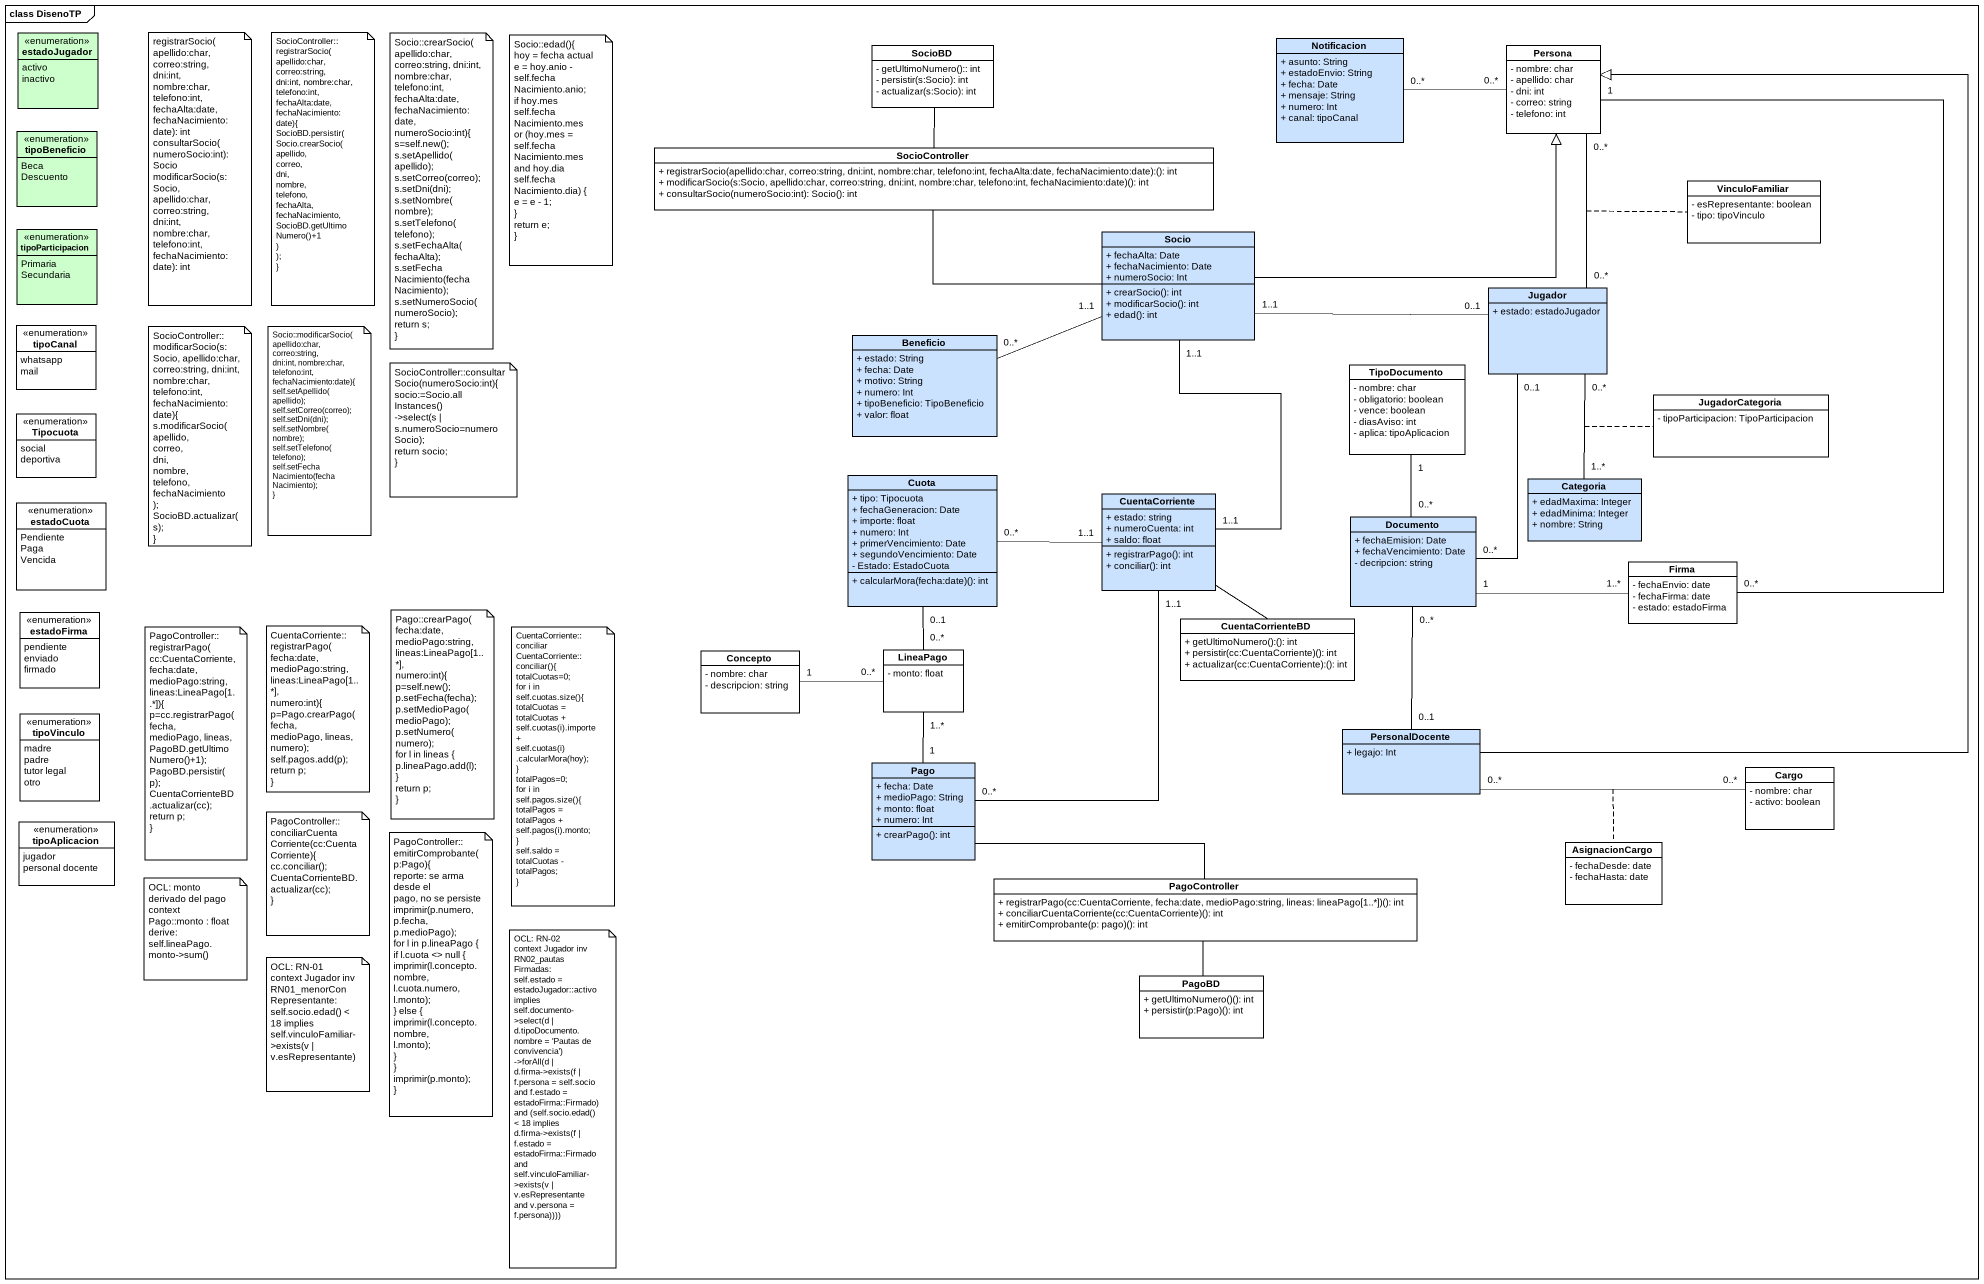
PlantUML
@startuml
mainframe class DisenoTP
hide circle
hide empty members
skinparam classAttributeIconSize 0
enum estadoJugador #CCFFCC {
  activo
  inactivo
}
class Notificacion #CBE2FF {
  + asunto: String
  + estadoEnvio: String
  + fecha: Date
  + mensaje: String
  + numero: Int
  + canal: tipoCanal
}
class SocioBD {
  {field} - getUltimoNumero():: int
  {field} - persistir(s:Socio): int
  {field} - actualizar(s:Socio): int
}
class Persona {
  - nombre: char
  - apellido: char
  - dni: int
  - correo: string
  - telefono: int
}
enum tipoBeneficio #CCFFCC {
  Beca
  Descuento
}
class SocioController {
  + registrarSocio(apellido:char, correo:string, dni:int, nombre:char, telefono:int, fechaAlta:date, fechaNacimiento:date):(): int
  + modificarSocio(s:Socio, apellido:char, correo:string, dni:int, nombre:char, telefono:int, fechaNacimiento:date)(): int
  + consultarSocio(numeroSocio:int): Socio(): int
}
class VinculoFamiliar {
  - esRepresentante: boolean
  - tipo: tipoVinculo
}
enum tipoParticipacion #CCFFCC {
  Primaria
  Secundaria
}
class Socio #CBE2FF {
  + fechaAlta: Date
  + fechaNacimiento: Date
  + numeroSocio: Int
  + crearSocio(): int
  + modificarSocio(): int
  + edad(): int
}
class Jugador #CBE2FF {
  + estado: estadoJugador
}
enum tipoCanal {
  whatsapp
  mail
}
class Beneficio #CBE2FF {
  + estado: String
  + fecha: Date
  + motivo: String
  + numero: Int
  + tipoBeneficio: TipoBeneficio
  + valor: float
}
class TipoDocumento {
  - nombre: char
  - obligatorio: boolean
  - vence: boolean
  - diasAviso: int
  - aplica: tipoAplicacion
}
class JugadorCategoria {
  - tipoParticipacion: TipoParticipacion
}
enum Tipocuota {
  social
  deportiva
}
class Cuota #CBE2FF {
  + tipo: Tipocuota
  + fechaGeneracion: Date
  + importe: float
  + numero: Int
  + primerVencimiento: Date
  + segundoVencimiento: Date
  - Estado: EstadoCuota
  + calcularMora(fecha:date)(): int
}
class Categoria #CBE2FF {
  + edadMaxima: Integer
  + edadMinima: Integer
  + nombre: String
}
enum estadoCuota {
  Pendiente
  Paga
  Vencida
}
class CuentaCorriente #CBE2FF {
  + estado: string
  + numeroCuenta: int
  + saldo: float
  + registrarPago(): int
  + conciliar(): int
}
class Documento #CBE2FF {
  + fechaEmision: Date
  + fechaVencimiento: Date
  - decripcion: string
}
class Firma {
  - fechaEnvio: date
  - fechaFirma: date
  - estado: estadoFirma
}
enum estadoFirma {
  pendiente
  enviado
  firmado
}
class CuentaCorrienteBD {
  + getUltimoNumero():(): int
  + persistir(cc:CuentaCorriente)(): int
  + actualizar(cc:CuentaCorriente):(): int
}
class Concepto {
  - nombre: char
  - descripcion: string
}
class LineaPago {
  - monto: float
}
enum tipoVinculo {
  madre
  padre
  tutor legal
  otro
}
class Pago #CBE2FF {
  + fecha: Date
  + medioPago: String
  + monto: float
  + numero: Int
  + crearPago(): int
}
class PersonalDocente #CBE2FF {
  + legajo: Int
}
class Cargo {
  - nombre: char
  - activo: boolean
}
enum tipoAplicacion {
  jugador
  personal docente
}
class AsignacionCargo {
  - fechaDesde: date
  - fechaHasta: date
}
class PagoController {
  + registrarPago(cc:CuentaCorriente, fecha:date, medioPago:string, lineas: lineaPago[1..*])(): int
  + conciliarCuentaCorriente(cc:CuentaCorriente)(): int
  + emitirComprobante(p: pago)(): int
}
class PagoBD {
  + getUltimoNumero()(): int
  + persistir(p:Pago)(): int
}
Persona "0..*" -left- "0..*" Notificacion
Persona "1" -- "0..*" Firma
SocioController -up- SocioBD
Socio -right-|> Persona
Socio -left- SocioController
Socio "1..1" -left- "0..*" Beneficio
Socio "1..1" -- "1..1" CuentaCorriente
Jugador "0..*" -up- "0..*" Persona
(Jugador, Persona) .. VinculoFamiliar
Jugador "0..1" -left- "1..1" Socio
Jugador "0..1" -- "0..*" Documento
Cuota "0..*" -right- "1..1" CuentaCorriente
Cuota "0..1" -- "0..*" LineaPago
Categoria "1..*" -up- "0..*" Jugador
(Categoria, Jugador) .. JugadorCategoria
CuentaCorriente -- CuentaCorrienteBD
Documento "0..*" -up- "1" TipoDocumento
Documento "1" -right- "1..*" Firma
LineaPago "0..*" -left- "1" Concepto
LineaPago "1..*" -- "1" Pago
Pago "0..*" -up- "1..1" CuentaCorriente
Pago -right- PagoController
PersonalDocente -up-|> Persona
PersonalDocente "0..1" -up- "0..*" Documento
PersonalDocente "0..*" -right- "0..*" Cargo
(PersonalDocente, Cargo) .. AsignacionCargo
PagoController -- PagoBD
note as N1
  registrarSocio(apellido:char,
  correo:string,
  dni:int,
  nombre:char,
  telefono:int,
  fechaAlta:date,
  fechaNacimiento:date): int
  consultarSocio(numeroSocio:int): Socio
  modificarSocio(s:Socio,
  apellido:char,
  correo:string,
  dni:int,
  nombre:char,
  telefono:int,
  fechaNacimiento:date): int
end note
note as N2
  SocioController::registrarSocio(apellido:char, correo:string,
  dni:int, nombre:char, telefono:int, fechaAlta:date,
  fechaNacimiento:date){
  SocioBD.persistir(
  Socio.crearSocio(
  apellido,
  correo,
  dni,
  nombre,
  telefono,
  fechaAlta,
  fechaNacimiento,
  SocioBD.getUltimoNumero()+1
  )
  );
  ~}
end note
note as N3
  Socio::crearSocio(apellido:char, correo:string, dni:int,
  nombre:char, telefono:int, fechaAlta:date,
  fechaNacimiento:date, numeroSocio:int){
  s=self.new();
  s.setApellido(apellido);
  s.setCorreo(correo);
  s.setDni(dni);
  s.setNombre(nombre);
  s.setTelefono(telefono);
  s.setFechaAlta(fechaAlta);
  s.setFechaNacimiento(fechaNacimiento);
  s.setNumeroSocio(numeroSocio);
  return s;
  ~}
end note
note as N4
  Socio::edad(){
  hoy = fecha actual
  e = hoy.anio -
  self.fechaNacimiento.anio;
  if hoy.mes
  self.fechaNacimiento.mes
  or (hoy.mes =
  self.fechaNacimiento.mes
  and hoy.dia
  self.fechaNacimiento.dia) {
  e = e - 1;
  ~}
  return e;
  ~}
end note
note as N5
  SocioController::modificarSocio(s:Socio, apellido:char,
  correo:string, dni:int, nombre:char, telefono:int,
  fechaNacimiento:date){
  s.modificarSocio(
  apellido,
  correo,
  dni,
  nombre,
  telefono,
  fechaNacimiento
  );
  SocioBD.actualizar(s);
  ~}
end note
note as N6
  Socio::modificarSocio(apellido:char, correo:string,
  dni:int, nombre:char, telefono:int,
  fechaNacimiento:date){
  self.setApellido(apellido);
  self.setCorreo(correo);
  self.setDni(dni);
  self.setNombre(nombre);
  self.setTelefono(telefono);
  self.setFechaNacimiento(fechaNacimiento);
  ~}
end note
note as N7
  SocioController::consultarSocio(numeroSocio:int){
  socio:=Socio.allInstances()
  ->select(s | s.numeroSocio=numeroSocio);
  return socio;
  ~}
end note
note as N8
  PagoController::registrarPago(
  cc:CuentaCorriente,
  fecha:date, medioPago:string,
  lineas:LineaPago[1..*]){
  p=cc.registrarPago(fecha,
  medioPago, lineas,
  PagoBD.getUltimoNumero()+1);
  PagoBD.persistir(p);
  CuentaCorrienteBD
  .actualizar(cc);
  return p;
  ~}
end note
note as N9
  CuentaCorriente::registrarPago(
  fecha:date, medioPago:string,
  lineas:LineaPago[1..*],
  numero:int){
  p=Pago.crearPago(fecha,
  medioPago, lineas, numero);
  self.pagos.add(p);
  return p;
  ~}
end note
note as N10
  Pago::crearPago(fecha:date,
  medioPago:string,
  lineas:LineaPago[1..*],
  numero:int){
  p=self.new();
  p.setFecha(fecha);
  p.setMedioPago(medioPago);
  p.setNumero(numero);
  for l in lineas {
  p.lineaPago.add(l);
  ~}
  return p;
  ~}
end note
note as N11
  CuentaCorriente::conciliar
  CuentaCorriente::conciliar(){
  totalCuotas=0;
  for i in self.cuotas.size(){
  totalCuotas = totalCuotas +
  self.cuotas(i).importe +
  self.cuotas(i)
  .calcularMora(hoy);
  ~}
  totalPagos=0;
  for i in self.pagos.size(){
  totalPagos = totalPagos +
  self.pagos(i).monto;
  ~}
  self.saldo =
  totalCuotas - totalPagos;
  ~}
end note
note as N12
  PagoController::conciliarCuentaCorriente(cc:CuentaCorriente){
  cc.conciliar();
  CuentaCorrienteBD.actualizar(cc);
  ~}
end note
note as N13
  PagoController::emitirComprobante(
  p:Pago){
  reporte: se arma desde el
  pago, no se persiste
  imprimir(p.numero, p.fecha,
  p.medioPago);
  for l in p.lineaPago {
  if l.cuota <> null {
  imprimir(l.concepto.nombre,
  l.cuota.numero, l.monto);
  ~} else {
  imprimir(l.concepto.nombre,
  l.monto);
  ~}
  ~}
  imprimir(p.monto);
  ~}
end note
note as N14
  OCL: monto derivado del pago
  context Pago::monto : float
  derive: self.lineaPago.monto->sum()
end note
note as N15
  OCL: RN-01
  context Jugador inv RN01_menorConRepresentante:
  self.socio.edad() < 18 implies
  self.vinculoFamiliar->exists(v | v.esRepresentante)
end note
note as N16
  OCL: RN-02
  context Jugador inv RN02_pautasFirmadas:
  self.estado = estadoJugador::activo implies
  self.documento->select(d | d.tipoDocumento.nombre = 'Pautas de convivencia')
  ->forAll(d | d.firma->exists(f | f.persona = self.socio
  and f.estado = estadoFirma::Firmado)
  and (self.socio.edad() < 18 implies
  d.firma->exists(f | f.estado = estadoFirma::Firmado
  and self.vinculoFamiliar->exists(v | v.esRepresentante
  and v.persona = f.persona))))
end note
@enduml
